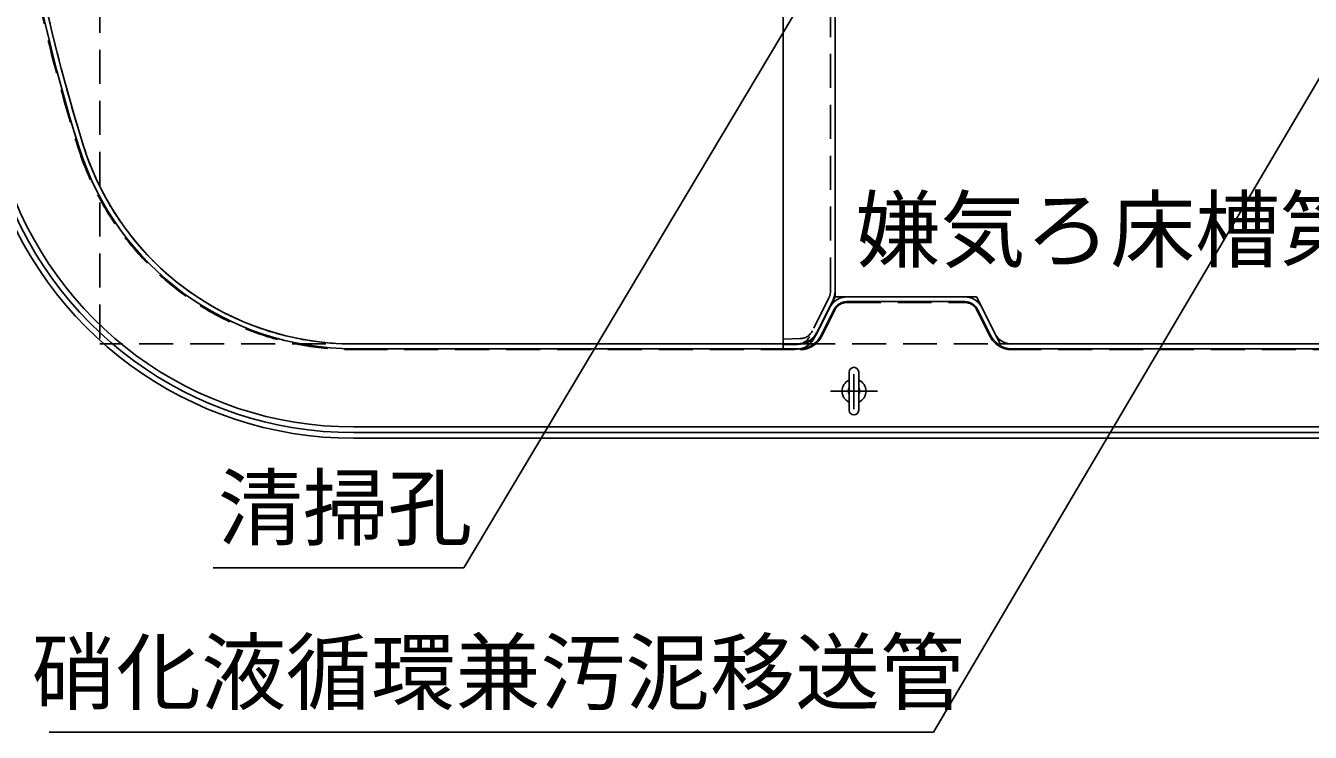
# Model space of a CAD drawing. Units: millimetres, scale not verified. Extents: x -21929 to 8910, y -6308 to 6308.
# Drawn here: x -6227 to -4865, y 63 to 812 of the extents above; entities that cross this region are included whole.
import ezdxf
from ezdxf.enums import TextEntityAlignment as Align

# ---------------------------------------------------------------- set-up
doc = ezdxf.new("R2010")
doc.units = ezdxf.units.MM
doc.header["$LTSCALE"] = 30
for name, pattern in [('CHAIN1', [8, 5, -1, 1, -1]), ('DASHED1', [1.8, 1.2, -0.6]), ('DOUBLE_CHAIN1', [8.8, 5, -1, 0.6, -0.6, 0.6, -1])]:
    doc.linetypes.add(name, pattern=pattern)
for name, color, linetype, lineweight in [('0-1_空気管', 3, 'Continuous', 25), ('0-5_文字', 3, 'Continuous', 25), ('0-6_機器', 3, 'Continuous', 25)]:
    doc.layers.add(name, color=color, linetype=linetype, lineweight=lineweight)
doc.styles.add('ＭＳ ゴシック', font='')
doc.styles.get('ＭＳ ゴシック').set_extended_font_data('MS Gothic')

msp = doc.modelspace()

# ---------------------------------------------------------------- linework, layer by layer
at = {"layer": '0-1_空気管'}
for p, q in [((-5423.7, 468.88), (-5423.7, 1980.49)), ((-5368.69, 1924.68), (-5368.69, 524.68)), ((-5391.38, 480.32), (-5370.81, 521.46)), ((-5231.06, 524.68), (-5356.33, 524.68)), ((-5231.06, 519.68), (-5356.33, 519.68)), ((-5374.22, 513.63), (-5388.17, 485.74)), ((-5369.75, 511.39), (-5383.69, 483.5)), ((-5203.69, 483.5), (-5217.64, 511.39)), ((-5199.22, 485.74), (-5213.17, 513.63)), ((-5879.61, 474.68), (-5406.06, 474.68)), ((-5879.61, 469.68), (-5406.06, 469.68)), ((-5423.85, 474.89), (-5405.69, 475.37)), ((-5423.85, 468.87), (-5408.74, 469.27)), ((-4826.06, 474.68), (-5181.34, 474.68)), ((-4826.06, 469.68), (-5181.34, 469.68)), ((-5353.7, 444.93), (-5353.7, 404.43)), ((-5343.7, 444.93), (-5343.7, 404.43)), ((-4110.7, 386.68), (-5879.61, 386.68)), ((-4110.7, 380.68), (-5879.61, 380.68)), ((-4110.7, 374.68), (-5879.61, 374.68))]:
    msp.add_line(p, q, dxfattribs=at)
at = {"layer": '0-1_空気管', "linetype": 'DASHED1'}
for p, q in [((-5373.7, 530.41), (-5373.7, 1918.96)), ((-5368.69, 719.26), (-5368.69, 524.68)), ((-5375.28, 523.7), (-5395.85, 482.56)), ((-5231.06, 524.68), (-5356.33, 524.68)), ((-5356.33, 518.68), (-5231.06, 518.68)), ((-5374.22, 513.63), (-5388.17, 485.74)), ((-5382.8, 483.05), (-5368.86, 510.94)), ((-5218.54, 510.94), (-5204.59, 483.05)), ((-5199.22, 485.74), (-5213.17, 513.63)), ((-5405.83, 480.37), (-5423.7, 479.9)), ((-5879.61, 474.68), (-5406.06, 474.68)), ((-5879.61, 468.68), (-5406.06, 468.68)), ((-5408.87, 474.27), (-5423.7, 473.88)), ((-4826.06, 474.68), (-5181.34, 474.68)), ((-4826.06, 468.68), (-5181.34, 468.68))]:
    msp.add_line(p, q, dxfattribs=at)
at = {"layer": '0-1_空気管', "linetype": 'DOUBLE_CHAIN1'}
for p, q in [((-5370.81, 521.46), (-5368.69, 525.68)), ((-5368.69, 530.41), (-5368.69, 525.68)), ((-5193.7, 474.68), (-5199.22, 485.74)), ((-5181.34, 474.68), (-5193.7, 474.68))]:
    msp.add_line(p, q, dxfattribs=at)
at = {"layer": '0-1_空気管', "linetype": 'CHAIN1'}
for p, q in [((-5348.7, 405.53), (-5348.7, 442.52)), ((-5373.7, 424.68), (-5323.7, 424.68))]:
    msp.add_line(p, q, dxfattribs=at)
at = {"layer": '0-1_空気管', "linetype": 'DOUBLE_CHAIN1'}
for points in [[(-5356.33, 524.68), (-5368.69, 524.68), (-5374.22, 513.63)], [(-5213.17, 513.63), (-5218.69, 524.68), (-5231.06, 524.68)]]:
    msp.add_lwpolyline(points, dxfattribs=at)
at = {"layer": '0-1_空気管', "linetype": 'DASHED1'}
for centre, radius, start, end in [((-4448.7, 1224.68), 1806, 180, 197.458), ((-4448.7, 1224.68), 1800, 180, 197.458), ((-5879.61, 774.68), 306, 197.458, 270), ((-5879.61, 774.68), 300, 197.458, 270), ((-5388.7, 530.41), 15, 333.436, 0), ((-5356.33, 504.68), 20, 90, 153.435), ((-5356.33, 504.68), 14, 90, 153.435), ((-5231.06, 504.68), 20, 26.565, 90), ((-5231.06, 504.68), 14, 26.565, 90), ((-5409.27, 489.26), 15, 271.5, 333.436), ((-5406.06, 494.68), 20, 270, 333.435), ((-5406.06, 494.68), 26, 270, 333.435), ((-5406.22, 495.36), 15, 271.5, 333.436), ((-5181.34, 494.68), 26, 206.565, 270), ((-5181.34, 494.68), 20, 206.565, 270)]:
    msp.add_arc(centre, radius, start, end, dxfattribs=at)
at = {"layer": '0-1_空気管'}
for centre, radius, start, end in [((-4448.7, 1224.68), 1805, 180, 197.458), ((-4448.7, 1224.68), 1800, 180, 197.458), ((-5879.61, 774.68), 305, 197.458, 270), ((-5879.61, 774.68), 300, 197.458, 270), ((-5879.61, 774.68), 400, 197.458, 270), ((-5879.61, 774.68), 394, 197.458, 270), ((-5879.61, 774.68), 388, 197.458, 270), ((-5356.33, 504.68), 20, 90, 153.435), ((-5388.7, 530.41), 20, 333.436, 0), ((-5356.33, 504.68), 15, 90, 153.435), ((-5231.06, 504.68), 20, 26.565, 90), ((-5231.06, 504.68), 15, 26.565, 90), ((-5409.27, 489.26), 20, 271.5, 333.436), ((-5406.06, 494.68), 25, 270, 333.435), ((-5406.22, 495.36), 20, 271.5, 333.436), ((-5181.34, 494.68), 25, 206.565, 270), ((-5181.34, 494.68), 20, 206.565, 270), ((-5348.7, 444.93), 5, 0, 180), ((-5348.7, 424.68), 12.75, 113.089, 246.911), ((-5348.7, 424.68), 12.75, 293.089, 66.911), ((-5348.7, 424.68), 6, 146.443, 213.557), ((-5348.7, 424.68), 6, 326.443, 33.557), ((-5348.7, 404.43), 5, 180, 0)]:
    msp.add_arc(centre, radius, start, end, dxfattribs=at)
at = {"layer": '0-5_文字'}
for p, q in [((-5264.19, 62.65), (-4596.27, 1195.87)), ((-5325.53, 970.14), (-5762.4, 237.12)), ((-5762.4, 237.12), (-6028.4, 237.12)), ((-5264.19, 62.65), (-6202.19, 62.65))]:
    msp.add_line(p, q, dxfattribs=at)
at = {"layer": '0-6_機器', "color": 2, "linetype": 'DASHED1'}
for p in [(-6148.7, 1974.68), (-3748.7, 474.68)]:
    msp.add_line(p, (-6148.7, 474.68), dxfattribs=at)

# ---------------------------------------------------------------- texts
at = {"layer": '0-5_文字', "color": 4, "style": 'ＭＳ ゴシック'}
for s, p in [('嫌気ろ床槽第2室', (-5346.89, 543.23)), ('清掃孔', (-6023.4, 248.12)), ('硝化液循環兼汚泥移送管', (-6221.19, 73.65))]:
    msp.add_text(s, height=65.98, dxfattribs=at).set_placement(p, align=Align.BOTTOM_LEFT)

doc.saveas('drawing.dxf')
